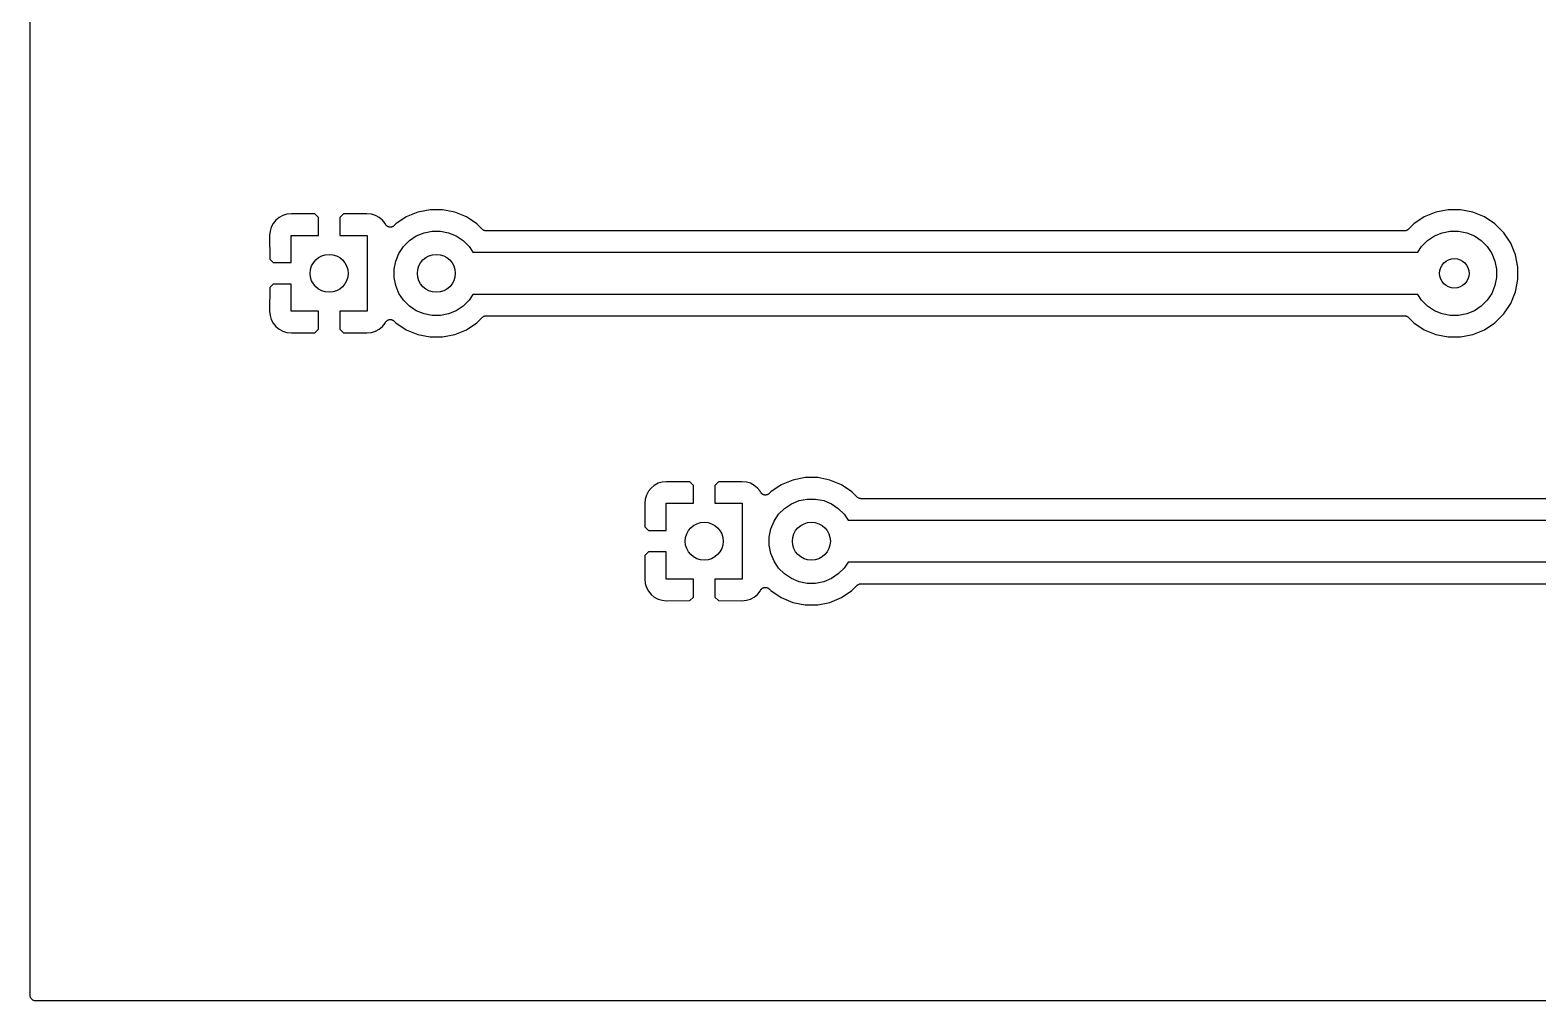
# Model space of a CAD drawing. Extents: x 191 to 259.8, y -137.9 to -38.6.
# Drawn here: x 191.03 to 226.77, y -137.9 to -114.88 of the extents above; entities that cross this region are included whole.
import ezdxf

# ---------------------------------------------------------------- set-up
doc = ezdxf.new("R2010")
doc.units = 0
doc.layers.add('BLACK', color=7, linetype='CONTINUOUS')

msp = doc.modelspace()

# ---------------------------------------------------------------- linework, layer by layer
at = {"layer": 'BLACK', "linetype": 'CONTINUOUS'}
for p, q in [((191.033, -137.77), (191.033, -38.76)), ((196.936, -119.326), (196.859, -119.389)), ((197.025, -119.278), (196.936, -119.326)), ((197.12, -119.249), (197.025, -119.278)), ((197.226, -119.239), (197.12, -119.249)), ((197.781, -119.242), (197.226, -119.239)), ((197.866, -119.326), (197.781, -119.242)), ((197.866, -119.75), (197.866, -119.326)), ((198.459, -119.242), (198.374, -119.326)), ((198.374, -119.326), (198.374, -119.75)), ((199.014, -119.239), (198.459, -119.242)), ((199.12, -119.249), (199.014, -119.239)), ((199.215, -119.278), (199.12, -119.249)), ((199.304, -119.326), (199.215, -119.278)), ((199.381, -119.389), (199.304, -119.326)), ((199.946, -119.314), (199.699, -119.479)), ((200.22, -119.2), (199.946, -119.314)), ((200.511, -119.142), (200.22, -119.2)), ((200.809, -119.142), (200.511, -119.142)), ((201.1, -119.2), (200.809, -119.142)), ((201.374, -119.314), (201.1, -119.2)), ((201.621, -119.479), (201.374, -119.314)), ((224.076, -119.314), (223.829, -119.479)), ((224.35, -119.2), (224.076, -119.314)), ((224.641, -119.142), (224.35, -119.2)), ((224.939, -119.142), (224.641, -119.142)), ((225.23, -119.2), (224.939, -119.142)), ((225.504, -119.314), (225.23, -119.2)), ((225.751, -119.479), (225.504, -119.314)), ((196.719, -119.65), (196.709, -119.756)), ((196.748, -119.555), (196.719, -119.65)), ((196.796, -119.466), (196.748, -119.555)), ((196.859, -119.389), (196.796, -119.466)), ((199.444, -119.466), (199.381, -119.389)), ((199.457, -119.489), (199.444, -119.466)), ((199.46, -119.494), (199.457, -119.489)), ((199.463, -119.499), (199.46, -119.494)), ((199.467, -119.504), (199.463, -119.499)), ((199.47, -119.51), (199.467, -119.504)), ((199.474, -119.514), (199.47, -119.51)), ((199.478, -119.518), (199.474, -119.514)), ((199.483, -119.523), (199.478, -119.518)), ((199.488, -119.527), (199.483, -119.523)), ((199.493, -119.531), (199.488, -119.527)), ((199.497, -119.534), (199.493, -119.531)), ((199.503, -119.537), (199.497, -119.534)), ((199.508, -119.541), (199.503, -119.537)), ((199.514, -119.543), (199.508, -119.541)), ((199.519, -119.546), (199.514, -119.543)), ((199.525, -119.548), (199.519, -119.546)), ((199.531, -119.551), (199.525, -119.548)), ((199.537, -119.552), (199.531, -119.551)), ((199.543, -119.554), (199.537, -119.552)), ((199.549, -119.554), (199.543, -119.554)), ((199.556, -119.556), (199.549, -119.554)), ((199.561, -119.556), (199.556, -119.556)), ((199.567, -119.556), (199.561, -119.556)), ((199.574, -119.556), (199.567, -119.556)), ((199.58, -119.556), (199.574, -119.556)), ((199.586, -119.555), (199.58, -119.556)), ((199.592, -119.554), (199.586, -119.555)), ((199.598, -119.552), (199.592, -119.554)), ((199.605, -119.551), (199.598, -119.552)), ((199.61, -119.549), (199.605, -119.551)), ((199.616, -119.547), (199.61, -119.549)), ((199.622, -119.544), (199.616, -119.547)), ((199.628, -119.542), (199.622, -119.544)), ((199.633, -119.538), (199.628, -119.542)), ((199.638, -119.536), (199.633, -119.538)), ((199.643, -119.532), (199.638, -119.536)), ((199.648, -119.528), (199.643, -119.532)), ((199.653, -119.524), (199.648, -119.528)), ((199.657, -119.52), (199.653, -119.524)), ((199.658, -119.519), (199.657, -119.52)), ((199.699, -119.479), (199.658, -119.519)), ((200.186, -119.764), (200.368, -119.688)), ((200.368, -119.688), (200.562, -119.65)), ((200.562, -119.65), (200.758, -119.65)), ((200.758, -119.65), (200.952, -119.688)), ((200.952, -119.688), (201.134, -119.764)), ((201.747, -119.605), (201.621, -119.479)), ((201.756, -119.612), (201.747, -119.605)), ((201.765, -119.62), (201.756, -119.612)), ((201.766, -119.62), (201.765, -119.62)), ((201.767, -119.621), (201.766, -119.62)), ((201.777, -119.626), (201.767, -119.621)), ((201.787, -119.632), (201.777, -119.626)), ((201.788, -119.632), (201.787, -119.632)), ((201.8, -119.636), (201.788, -119.632)), ((201.788, -119.632), (201.788, -119.632)), ((201.811, -119.639), (201.8, -119.636)), ((201.812, -119.639), (201.811, -119.639)), ((201.824, -119.641), (201.812, -119.639)), ((201.812, -119.639), (201.812, -119.639)), ((201.835, -119.642), (201.824, -119.641)), ((201.837, -119.642), (201.835, -119.642)), ((223.613, -119.642), (201.837, -119.642)), ((201.837, -119.642), (201.837, -119.642)), ((201.837, -119.642), (201.837, -119.642)), ((201.837, -119.642), (201.837, -119.642)), ((223.624, -119.641), (223.613, -119.642)), ((223.636, -119.64), (223.624, -119.641)), ((223.637, -119.64), (223.636, -119.64)), ((223.649, -119.636), (223.637, -119.64)), ((223.637, -119.64), (223.637, -119.64)), ((223.66, -119.633), (223.649, -119.636)), ((223.661, -119.633), (223.66, -119.633)), ((223.672, -119.627), (223.661, -119.632)), ((223.661, -119.632), (223.661, -119.633)), ((223.682, -119.622), (223.672, -119.627)), ((223.683, -119.621), (223.682, -119.621)), ((223.682, -119.621), (223.682, -119.622)), ((223.692, -119.613), (223.683, -119.621)), ((223.701, -119.606), (223.692, -119.613)), ((223.702, -119.605), (223.701, -119.606)), ((223.703, -119.605), (223.702, -119.605)), ((223.702, -119.605), (223.702, -119.605)), ((223.702, -119.605), (223.702, -119.605)), ((223.829, -119.479), (223.703, -119.605)), ((224.316, -119.764), (224.498, -119.688)), ((224.498, -119.688), (224.692, -119.65)), ((224.692, -119.65), (224.888, -119.65)), ((224.888, -119.65), (225.082, -119.688)), ((225.082, -119.688), (225.264, -119.764)), ((225.961, -119.689), (225.751, -119.479)), ((226.126, -119.936), (225.961, -119.689)), ((196.709, -119.756), (196.712, -120.311)), ((197.22, -120.396), (197.22, -119.75)), ((197.22, -119.75), (197.866, -119.75)), ((198.374, -119.75), (199.02, -119.75)), ((199.02, -119.75), (199.02, -121.55)), ((199.774, -120.176), (199.883, -120.013)), ((199.883, -120.013), (200.023, -119.873)), ((200.023, -119.873), (200.186, -119.764)), ((201.134, -119.764), (201.297, -119.873)), ((201.297, -119.873), (201.437, -120.013)), ((201.437, -120.013), (201.529, -120.15)), ((223.921, -120.15), (224.013, -120.013)), ((224.013, -120.013), (224.153, -119.873)), ((224.153, -119.873), (224.316, -119.764)), ((225.264, -119.764), (225.427, -119.873)), ((225.427, -119.873), (225.567, -120.013)), ((225.567, -120.013), (225.676, -120.176)), ((226.24, -120.21), (226.126, -119.936)), ((196.712, -120.311), (196.796, -120.396)), ((196.796, -120.396), (197.22, -120.396)), ((199.66, -120.552), (199.698, -120.358)), ((199.698, -120.358), (199.774, -120.176)), ((201.529, -120.15), (223.921, -120.15)), ((225.676, -120.176), (225.752, -120.358)), ((225.752, -120.358), (225.79, -120.552)), ((226.298, -120.501), (226.24, -120.21)), ((199.66, -120.748), (199.66, -120.552)), ((199.698, -120.942), (199.66, -120.748)), ((225.79, -120.748), (225.752, -120.942)), ((225.79, -120.552), (225.79, -120.748)), ((226.298, -120.799), (226.298, -120.501)), ((196.712, -120.989), (196.709, -121.544)), ((196.796, -120.904), (196.712, -120.989)), ((197.22, -120.904), (196.796, -120.904)), ((197.22, -121.55), (197.22, -120.904)), ((199.774, -121.124), (199.698, -120.942)), ((199.883, -121.287), (199.774, -121.124)), ((225.676, -121.124), (225.567, -121.287)), ((225.752, -120.942), (225.676, -121.124)), ((226.126, -121.364), (226.24, -121.09)), ((226.24, -121.09), (226.298, -120.799)), ((200.023, -121.427), (199.883, -121.287)), ((200.186, -121.536), (200.023, -121.427)), ((201.297, -121.427), (201.134, -121.536)), ((201.437, -121.287), (201.297, -121.427)), ((201.529, -121.15), (201.437, -121.287)), ((223.921, -121.15), (201.529, -121.15)), ((224.013, -121.287), (223.921, -121.15)), ((224.153, -121.427), (224.013, -121.287)), ((224.316, -121.536), (224.153, -121.427)), ((225.427, -121.427), (225.264, -121.536)), ((225.567, -121.287), (225.427, -121.427)), ((225.961, -121.611), (226.126, -121.364)), ((196.709, -121.544), (196.719, -121.65)), ((196.719, -121.65), (196.748, -121.745)), ((196.748, -121.745), (196.796, -121.834)), ((196.796, -121.834), (196.859, -121.911)), ((197.866, -121.55), (197.22, -121.55)), ((197.866, -121.974), (197.866, -121.55)), ((199.02, -121.55), (198.374, -121.55)), ((198.374, -121.55), (198.374, -121.974)), ((199.381, -121.911), (199.444, -121.834)), ((199.444, -121.834), (199.457, -121.811)), ((199.457, -121.809), (199.461, -121.805)), ((199.457, -121.811), (199.457, -121.809)), ((199.461, -121.805), (199.464, -121.799)), ((199.464, -121.799), (199.468, -121.794)), ((199.468, -121.794), (199.471, -121.789)), ((199.471, -121.789), (199.476, -121.785)), ((199.476, -121.785), (199.479, -121.78)), ((199.479, -121.78), (199.484, -121.776)), ((199.484, -121.776), (199.489, -121.772)), ((199.489, -121.772), (199.494, -121.768)), ((199.494, -121.768), (199.499, -121.765)), ((199.499, -121.765), (199.504, -121.762)), ((199.504, -121.762), (199.51, -121.758)), ((199.51, -121.758), (199.515, -121.756)), ((199.515, -121.756), (199.521, -121.753)), ((199.521, -121.753), (199.527, -121.751)), ((199.527, -121.751), (199.533, -121.749)), ((199.533, -121.749), (199.539, -121.748)), ((199.539, -121.748), (199.544, -121.746)), ((199.544, -121.746), (199.551, -121.746)), ((199.551, -121.746), (199.557, -121.744)), ((199.557, -121.744), (199.563, -121.744)), ((199.563, -121.744), (199.569, -121.744)), ((199.569, -121.744), (199.576, -121.744)), ((199.576, -121.744), (199.582, -121.745)), ((199.582, -121.745), (199.588, -121.746)), ((199.588, -121.746), (199.594, -121.746)), ((199.594, -121.746), (199.6, -121.748)), ((199.6, -121.748), (199.606, -121.75)), ((199.606, -121.75), (199.612, -121.752)), ((199.612, -121.752), (199.617, -121.754)), ((199.617, -121.754), (199.623, -121.757)), ((199.623, -121.757), (199.629, -121.759)), ((199.629, -121.759), (199.634, -121.762)), ((199.634, -121.762), (199.639, -121.765)), ((199.639, -121.765), (199.644, -121.769)), ((199.644, -121.769), (199.65, -121.773)), ((199.65, -121.773), (199.654, -121.777)), ((199.654, -121.777), (199.658, -121.781)), ((199.658, -121.781), (199.699, -121.821)), ((199.699, -121.821), (199.946, -121.986)), ((200.368, -121.612), (200.186, -121.536)), ((200.562, -121.65), (200.368, -121.612)), ((200.758, -121.65), (200.562, -121.65)), ((200.952, -121.612), (200.758, -121.65)), ((201.134, -121.536), (200.952, -121.612)), ((201.374, -121.986), (201.621, -121.821)), ((201.621, -121.821), (201.747, -121.695)), ((201.747, -121.695), (201.748, -121.695)), ((201.748, -121.695), (201.749, -121.694)), ((201.748, -121.695), (201.748, -121.695)), ((201.748, -121.695), (201.748, -121.695)), ((201.749, -121.694), (201.758, -121.687)), ((201.758, -121.687), (201.767, -121.679)), ((201.767, -121.679), (201.768, -121.679)), ((201.768, -121.678), (201.779, -121.673)), ((201.768, -121.679), (201.768, -121.678)), ((201.779, -121.673), (201.789, -121.668)), ((201.789, -121.668), (201.789, -121.667)), ((201.789, -121.667), (201.79, -121.667)), ((201.79, -121.667), (201.801, -121.664)), ((201.801, -121.664), (201.813, -121.66)), ((201.813, -121.66), (201.813, -121.66)), ((201.813, -121.66), (201.814, -121.66)), ((201.814, -121.66), (201.826, -121.659)), ((201.826, -121.659), (201.837, -121.658)), ((201.837, -121.658), (223.613, -121.658)), ((223.613, -121.658), (223.613, -121.658)), ((223.613, -121.658), (223.613, -121.658)), ((223.613, -121.658), (223.613, -121.658)), ((223.613, -121.658), (223.615, -121.658)), ((223.615, -121.658), (223.626, -121.659)), ((223.626, -121.659), (223.638, -121.661)), ((223.638, -121.661), (223.639, -121.661)), ((223.639, -121.661), (223.639, -121.661)), ((223.639, -121.661), (223.65, -121.664)), ((223.65, -121.664), (223.662, -121.668)), ((223.662, -121.668), (223.662, -121.668)), ((223.662, -121.668), (223.663, -121.668)), ((223.663, -121.668), (223.673, -121.674)), ((223.673, -121.674), (223.683, -121.679)), ((223.683, -121.679), (223.684, -121.68)), ((223.684, -121.68), (223.685, -121.68)), ((223.685, -121.68), (223.693, -121.688)), ((223.693, -121.688), (223.703, -121.695)), ((223.703, -121.695), (223.829, -121.821)), ((223.829, -121.821), (224.076, -121.986)), ((224.498, -121.612), (224.316, -121.536)), ((224.692, -121.65), (224.498, -121.612)), ((224.888, -121.65), (224.692, -121.65)), ((225.082, -121.612), (224.888, -121.65)), ((225.264, -121.536), (225.082, -121.612)), ((225.504, -121.986), (225.751, -121.821)), ((225.751, -121.821), (225.961, -121.611)), ((196.859, -121.911), (196.936, -121.974)), ((196.936, -121.974), (197.025, -122.022)), ((197.025, -122.022), (197.12, -122.051)), ((197.12, -122.051), (197.226, -122.061)), ((197.226, -122.061), (197.781, -122.058)), ((197.781, -122.058), (197.866, -121.974)), ((198.374, -121.974), (198.459, -122.058)), ((198.459, -122.058), (199.014, -122.061)), ((199.014, -122.061), (199.12, -122.051)), ((199.12, -122.051), (199.215, -122.022)), ((199.215, -122.022), (199.304, -121.974)), ((199.304, -121.974), (199.381, -121.911)), ((199.946, -121.986), (200.22, -122.1)), ((200.22, -122.1), (200.511, -122.158)), ((200.511, -122.158), (200.809, -122.158)), ((200.809, -122.158), (201.1, -122.1)), ((201.1, -122.1), (201.374, -121.986)), ((224.076, -121.986), (224.35, -122.1)), ((224.35, -122.1), (224.641, -122.158)), ((224.641, -122.158), (224.939, -122.158)), ((224.939, -122.158), (225.23, -122.1)), ((225.23, -122.1), (225.504, -121.986)), ((205.749, -125.739), (205.686, -125.816)), ((205.826, -125.676), (205.749, -125.739)), ((205.915, -125.628), (205.826, -125.676)), ((206.01, -125.599), (205.915, -125.628)), ((206.116, -125.589), (206.01, -125.599)), ((206.671, -125.592), (206.116, -125.589)), ((206.756, -125.676), (206.671, -125.592)), ((206.756, -126.1), (206.756, -125.676)), ((207.349, -125.592), (207.264, -125.676)), ((207.264, -125.676), (207.264, -126.1)), ((207.904, -125.589), (207.349, -125.592)), ((208.01, -125.599), (207.904, -125.589)), ((208.105, -125.628), (208.01, -125.599)), ((208.194, -125.676), (208.105, -125.628)), ((208.271, -125.739), (208.194, -125.676)), ((208.334, -125.816), (208.271, -125.739)), ((208.836, -125.664), (208.589, -125.829)), ((209.11, -125.55), (208.836, -125.664)), ((209.401, -125.492), (209.11, -125.55)), ((209.699, -125.492), (209.401, -125.492)), ((209.99, -125.55), (209.699, -125.492)), ((210.264, -125.664), (209.99, -125.55)), ((210.511, -125.829), (210.264, -125.664)), ((205.609, -126), (205.599, -126.106)), ((205.599, -126.106), (205.602, -126.661)), ((205.638, -125.905), (205.609, -126)), ((205.686, -125.816), (205.638, -125.905)), ((206.11, -126.746), (206.11, -126.1)), ((206.11, -126.1), (206.756, -126.1)), ((207.264, -126.1), (207.91, -126.1)), ((207.91, -126.1), (207.91, -127.9)), ((208.347, -125.839), (208.334, -125.816)), ((208.35, -125.844), (208.347, -125.839)), ((208.353, -125.849), (208.35, -125.844)), ((208.357, -125.854), (208.353, -125.849)), ((208.36, -125.86), (208.357, -125.854)), ((208.364, -125.864), (208.36, -125.86)), ((208.368, -125.868), (208.364, -125.864)), ((208.373, -125.873), (208.368, -125.868)), ((208.378, -125.877), (208.373, -125.873)), ((208.383, -125.881), (208.378, -125.877)), ((208.387, -125.884), (208.383, -125.881)), ((208.393, -125.887), (208.387, -125.884)), ((208.398, -125.891), (208.393, -125.887)), ((208.404, -125.893), (208.398, -125.891)), ((208.409, -125.896), (208.404, -125.893)), ((208.415, -125.898), (208.409, -125.896)), ((208.421, -125.901), (208.415, -125.898)), ((208.427, -125.902), (208.421, -125.901)), ((208.433, -125.904), (208.427, -125.902)), ((208.439, -125.904), (208.433, -125.904)), ((208.446, -125.906), (208.439, -125.904)), ((208.451, -125.906), (208.446, -125.906)), ((208.457, -125.906), (208.451, -125.906)), ((208.464, -125.906), (208.457, -125.906)), ((208.47, -125.906), (208.464, -125.906)), ((208.476, -125.905), (208.47, -125.906)), ((208.482, -125.904), (208.476, -125.905)), ((208.488, -125.902), (208.482, -125.904)), ((208.495, -125.901), (208.488, -125.902)), ((208.5, -125.899), (208.495, -125.901)), ((208.506, -125.897), (208.5, -125.899)), ((208.512, -125.894), (208.506, -125.897)), ((208.518, -125.892), (208.512, -125.894)), ((208.523, -125.888), (208.518, -125.892)), ((208.528, -125.886), (208.523, -125.888)), ((208.533, -125.882), (208.528, -125.886)), ((208.538, -125.878), (208.533, -125.882)), ((208.543, -125.874), (208.538, -125.878)), ((208.547, -125.87), (208.543, -125.874)), ((208.548, -125.869), (208.547, -125.87)), ((208.589, -125.829), (208.548, -125.869)), ((208.913, -126.223), (209.076, -126.114)), ((209.076, -126.114), (209.258, -126.038)), ((209.258, -126.038), (209.452, -126)), ((209.452, -126), (209.648, -126)), ((209.648, -126), (209.842, -126.038)), ((209.842, -126.038), (210.024, -126.114)), ((210.024, -126.114), (210.187, -126.223)), ((210.637, -125.955), (210.511, -125.829)), ((210.646, -125.962), (210.637, -125.955)), ((210.655, -125.97), (210.646, -125.962)), ((210.656, -125.97), (210.655, -125.97)), ((210.657, -125.971), (210.656, -125.97)), ((210.667, -125.976), (210.657, -125.971)), ((210.677, -125.982), (210.667, -125.976)), ((210.678, -125.982), (210.677, -125.982)), ((210.69, -125.986), (210.678, -125.982)), ((210.678, -125.982), (210.678, -125.982)), ((210.701, -125.989), (210.69, -125.986)), ((210.702, -125.989), (210.701, -125.989)), ((210.714, -125.991), (210.702, -125.989)), ((210.702, -125.989), (210.702, -125.989)), ((210.725, -125.992), (210.714, -125.991)), ((210.727, -125.992), (210.725, -125.992)), ((231.233, -125.992), (210.727, -125.992)), ((210.727, -125.992), (210.727, -125.992)), ((210.727, -125.992), (210.727, -125.992)), ((210.727, -125.992), (210.727, -125.992)), ((208.664, -126.526), (208.773, -126.363)), ((208.773, -126.363), (208.913, -126.223)), ((210.187, -126.223), (210.327, -126.363)), ((210.327, -126.363), (210.419, -126.5)), ((210.419, -126.5), (231.541, -126.5)), ((205.602, -126.661), (205.686, -126.746)), ((205.686, -126.746), (206.11, -126.746)), ((208.55, -126.902), (208.588, -126.708)), ((208.588, -126.708), (208.664, -126.526)), ((208.55, -127.098), (208.55, -126.902)), ((208.588, -127.292), (208.55, -127.098)), ((205.602, -127.339), (205.599, -127.894)), ((205.686, -127.254), (205.602, -127.339)), ((206.11, -127.254), (205.686, -127.254)), ((206.11, -127.9), (206.11, -127.254)), ((208.664, -127.474), (208.588, -127.292)), ((208.773, -127.637), (208.664, -127.474)), ((210.419, -127.5), (210.327, -127.637)), ((231.541, -127.5), (210.419, -127.5)), ((205.599, -127.894), (205.609, -128)), ((206.756, -127.9), (206.11, -127.9)), ((206.756, -128.324), (206.756, -127.9)), ((207.91, -127.9), (207.264, -127.9)), ((207.264, -127.9), (207.264, -128.324)), ((208.913, -127.777), (208.773, -127.637)), ((209.076, -127.886), (208.913, -127.777)), ((209.258, -127.962), (209.076, -127.886)), ((210.024, -127.886), (209.842, -127.962)), ((210.187, -127.777), (210.024, -127.886)), ((210.327, -127.637), (210.187, -127.777)), ((205.609, -128), (205.638, -128.095)), ((205.638, -128.095), (205.686, -128.184)), ((205.686, -128.184), (205.749, -128.261)), ((205.749, -128.261), (205.826, -128.324)), ((208.194, -128.324), (208.271, -128.261)), ((208.271, -128.261), (208.334, -128.184)), ((208.334, -128.184), (208.347, -128.161)), ((208.347, -128.159), (208.351, -128.155)), ((208.347, -128.161), (208.347, -128.159)), ((208.351, -128.155), (208.354, -128.149)), ((208.354, -128.149), (208.358, -128.144)), ((208.358, -128.144), (208.361, -128.139)), ((208.361, -128.139), (208.366, -128.135)), ((208.366, -128.135), (208.369, -128.13)), ((208.369, -128.13), (208.374, -128.126)), ((208.374, -128.126), (208.379, -128.122)), ((208.379, -128.122), (208.384, -128.118)), ((208.384, -128.118), (208.389, -128.115)), ((208.389, -128.115), (208.394, -128.112)), ((208.394, -128.112), (208.4, -128.108)), ((208.4, -128.108), (208.405, -128.106)), ((208.405, -128.106), (208.411, -128.103)), ((208.411, -128.103), (208.417, -128.101)), ((208.417, -128.101), (208.423, -128.099)), ((208.423, -128.099), (208.429, -128.098)), ((208.429, -128.098), (208.434, -128.096)), ((208.434, -128.096), (208.441, -128.096)), ((208.441, -128.096), (208.447, -128.094)), ((208.447, -128.094), (208.453, -128.094)), ((208.453, -128.094), (208.459, -128.094)), ((208.459, -128.094), (208.466, -128.094)), ((208.466, -128.094), (208.472, -128.095)), ((208.472, -128.095), (208.478, -128.096)), ((208.478, -128.096), (208.484, -128.096)), ((208.484, -128.096), (208.49, -128.098)), ((208.49, -128.098), (208.496, -128.1)), ((208.496, -128.1), (208.502, -128.102)), ((208.502, -128.102), (208.507, -128.104)), ((208.507, -128.104), (208.513, -128.107)), ((208.513, -128.107), (208.519, -128.109)), ((208.519, -128.109), (208.524, -128.112)), ((208.524, -128.112), (208.529, -128.115)), ((208.529, -128.115), (208.534, -128.119)), ((208.534, -128.119), (208.54, -128.123)), ((208.54, -128.123), (208.544, -128.127)), ((208.544, -128.127), (208.548, -128.131)), ((208.548, -128.131), (208.589, -128.171)), ((208.589, -128.171), (208.836, -128.336)), ((209.452, -128), (209.258, -127.962)), ((209.648, -128), (209.452, -128)), ((209.842, -127.962), (209.648, -128)), ((210.264, -128.336), (210.511, -128.171)), ((210.511, -128.171), (210.637, -128.045)), ((210.637, -128.045), (210.638, -128.045)), ((210.638, -128.045), (210.639, -128.044)), ((210.638, -128.045), (210.638, -128.045)), ((210.638, -128.045), (210.638, -128.045)), ((210.639, -128.044), (210.648, -128.037)), ((210.648, -128.037), (210.657, -128.029)), ((210.657, -128.029), (210.658, -128.029)), ((210.658, -128.028), (210.669, -128.023)), ((210.658, -128.029), (210.658, -128.028)), ((210.669, -128.023), (210.679, -128.018)), ((210.679, -128.018), (210.679, -128.017)), ((210.679, -128.017), (210.68, -128.017)), ((210.68, -128.017), (210.691, -128.014)), ((210.691, -128.014), (210.703, -128.01)), ((210.703, -128.01), (210.703, -128.01)), ((210.703, -128.01), (210.704, -128.01)), ((210.704, -128.01), (210.716, -128.009)), ((210.716, -128.009), (210.727, -128.008)), ((210.727, -128.008), (231.233, -128.008)), ((205.826, -128.324), (205.915, -128.372)), ((205.915, -128.372), (206.01, -128.401)), ((206.01, -128.401), (206.116, -128.411)), ((206.116, -128.411), (206.671, -128.408)), ((206.671, -128.408), (206.756, -128.324)), ((207.264, -128.324), (207.349, -128.408)), ((207.349, -128.408), (207.904, -128.411)), ((207.904, -128.411), (208.01, -128.401)), ((208.01, -128.401), (208.105, -128.372)), ((208.105, -128.372), (208.194, -128.324)), ((208.836, -128.336), (209.11, -128.45)), ((209.11, -128.45), (209.401, -128.508)), ((209.401, -128.508), (209.699, -128.508)), ((209.699, -128.508), (209.99, -128.45)), ((209.99, -128.45), (210.264, -128.336)), ((191.034, -137.782), (191.033, -137.77)), ((191.035, -137.794), (191.034, -137.782)), ((191.035, -137.795), (191.035, -137.794)), ((191.035, -137.794), (191.035, -137.794)), ((191.039, -137.806), (191.035, -137.795)), ((191.042, -137.818), (191.039, -137.806)), ((191.043, -137.818), (191.042, -137.818)), ((191.042, -137.818), (191.042, -137.818)), ((191.048, -137.829), (191.043, -137.818)), ((191.054, -137.84), (191.048, -137.829)), ((191.062, -137.85), (191.054, -137.84)), ((191.054, -137.84), (191.054, -137.84)), ((191.054, -137.84), (191.054, -137.84)), ((191.069, -137.859), (191.062, -137.85)), ((191.07, -137.859), (191.069, -137.859)), ((191.079, -137.867), (191.07, -137.859)), ((191.07, -137.859), (191.07, -137.859)), ((191.088, -137.875), (191.079, -137.867)), ((191.089, -137.875), (191.088, -137.875)), ((191.1, -137.881), (191.089, -137.875)), ((191.089, -137.875), (191.089, -137.875)), ((191.11, -137.887), (191.1, -137.881)), ((191.111, -137.887), (191.11, -137.887)), ((191.11, -137.887), (191.11, -137.887)), ((191.122, -137.891), (191.111, -137.887)), ((191.134, -137.894), (191.122, -137.891)), ((191.146, -137.896), (191.134, -137.894)), ((191.134, -137.894), (191.134, -137.894)), ((191.134, -137.894), (191.134, -137.894)), ((191.158, -137.897), (191.146, -137.896)), ((191.159, -137.897), (191.158, -137.897)), ((191.16, -137.897), (191.159, -137.897)), ((191.159, -137.897), (191.159, -137.897)), ((191.159, -137.897), (191.159, -137.897)), ((259.69, -137.897), (191.16, -137.897))]:
    msp.add_line(p, q, dxfattribs=at)
at = {"layer": 'BLACK'}
for centre, radius in [((198.12, -120.65), 0.45), ((200.66, -120.65), 0.45), ((224.79, -120.65), 0.35), ((207.01, -127), 0.45), ((209.55, -127), 0.45)]:
    msp.add_circle(centre, radius, dxfattribs=at)

doc.saveas('drawing.dxf')
